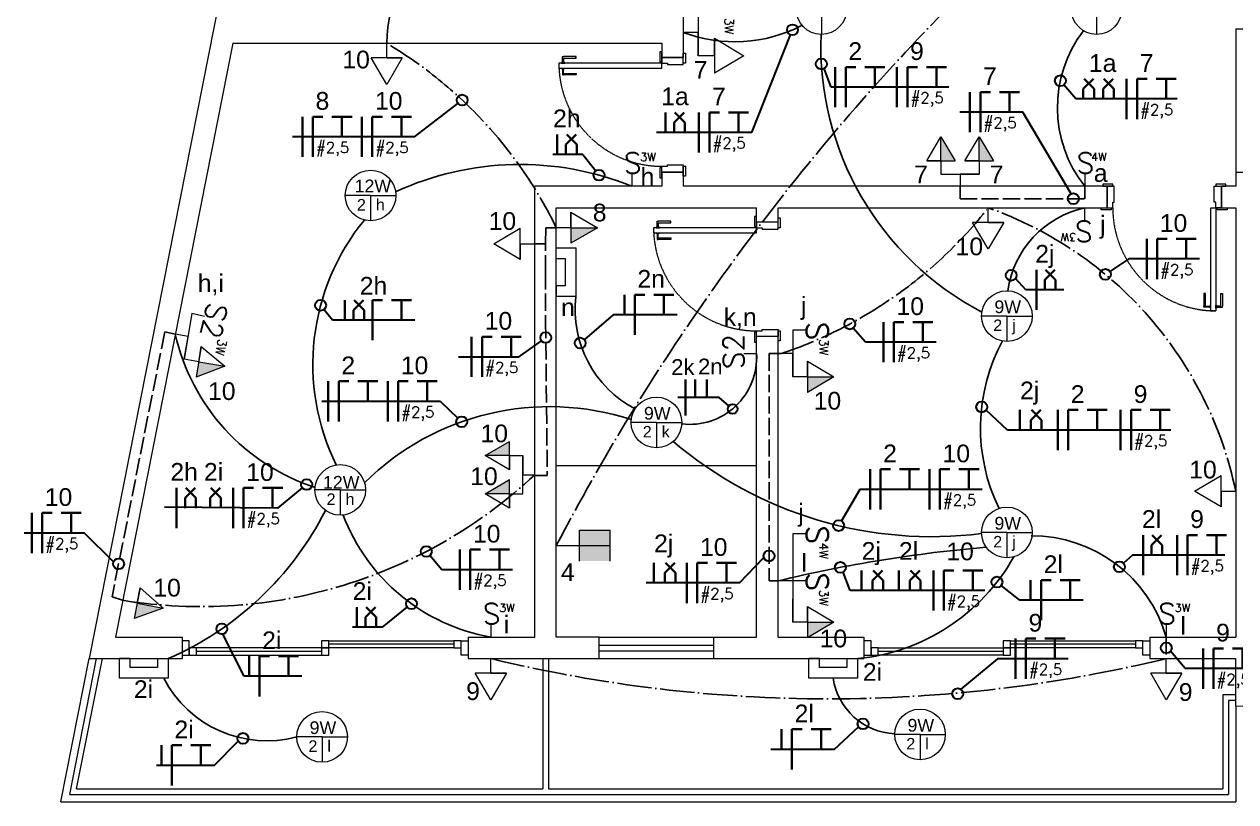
# Model space of a CAD drawing. Header units: millimetres. Extents: x 18652 to 51407, y 18252 to 30404.
# Drawn here: x 33897 to 34744, y 19763 to 20306 of the extents above; entities that cross this region are included whole.
import ezdxf

# ---------------------------------------------------------------- set-up
doc = ezdxf.new("R2010")
doc.units = ezdxf.units.MM
for name, pattern in [('ACAD_ISO02W100', [15, 12, -3]), ('ACAD_ISO04W100', [30, 24, -3, 0, -3]), ('HIDDEN', [0.375, 0.25, -0.125])]:
    doc.linetypes.add(name, pattern=pattern)
for name, color, linetype, lineweight in [('ARQ09252C', 252, 'Continuous', 9), ('EJEL05130C', 130, 'Continuous', 30), ('EJEL0550C', 50, 'Continuous', 35), ('EJEL0580C', 80, 'Continuous', 9), ('EJEL25170C', 170, 'Continuous', 25), ('EJEL25170T', 170, 'ACAD_ISO02W100', 25), ('EJEL25170TP', 1, 'ACAD_ISO04W100', 25), ('EJEL3040C', 40, 'Continuous', 9)]:
    doc.layers.add(name, color=color, linetype=linetype, lineweight=lineweight)
doc.styles.add('ROMANSI', font='RomanS')
doc.styles.add('SR60', font='simplex', dxfattribs={"height": 0.15})
doc.styles.add('SR80', font='SIMPLEX', dxfattribs={"height": 0.1})
doc.styles.get("Standard").update_dxf_attribs({"font": 'arial.ttf'})

# ---------------------------------------------------------------- blocks, each defined once
blk = doc.blocks.new('arandext')
at = {"layer": 'EJEL0580C', "linetype": 'Continuous'}
for p, q in [((0, 10.02), (0, 18.02)), ((0, -10.02), (0, 10.02)), ((0, -10.02), (0, -18.02))]:
    blk.add_line(p, q, dxfattribs=at)
blk.add_lwpolyline([(0, 18.02), (14.46, 18.02), (14.46, -18.02), (0, -18.02)], dxfattribs=at)
at = {"layer": 'EJEL0580C'}
blk.add_lwpolyline([(0, 10.02), (6.46, 10.02), (6.46, -10.02), (0, -10.02)], dxfattribs=at)
blk = doc.blocks.new('tomada m 2')
at = {"layer": 'EJEL0580C'}
h = blk.add_hatch(color=256, dxfattribs=at)
h.dxf.hatch_style = 1
h.paths.add_polyline_path([(11317.04, 26610.91), (11327.01, 26610.91), (11317.04, 26627.81)])
h = blk.add_hatch(color=256, dxfattribs=at)
h.dxf.hatch_style = 1
h.paths.add_polyline_path([(11343.66, 26610.91), (11353.64, 26610.91), (11343.66, 26627.81)])
for p, q in [((11307.06, 26610.91), (11317.04, 26627.81)), ((11317.04, 26627.81), (11327.01, 26610.91)), ((11317.04, 26610.91), (11317.04, 26627.81)), ((11333.69, 26610.91), (11343.66, 26627.81)), ((11343.66, 26627.81), (11353.64, 26610.91)), ((11343.66, 26610.91), (11343.66, 26627.81)), ((11317.04, 26610.91), (11307.06, 26610.91)), ((11307.06, 26610.91), (11327.01, 26610.91)), ((11317.04, 26610.91), (11317.04, 26601.56)), ((11343.66, 26610.91), (11333.69, 26610.91)), ((11333.69, 26610.91), (11353.64, 26610.91)), ((11343.66, 26610.91), (11343.66, 26601.56)), ((11317.04, 26601.56), (11343.66, 26601.56)), ((11343.66, 26601.56), (11330.35, 26601.56)), ((11330.35, 26601.56), (11330.35, 26595.09)), ((11330.35, 26595.09), (11330.35, 26593.14))]:
    blk.add_line(p, q, dxfattribs=at)
blk = doc.blocks.new('A$C30B02EAA')
at = {"layer": 'EJEL0580C'}
h = blk.add_hatch(color=256, dxfattribs=at)
h.dxf.hatch_style = 1
h.paths.add_polyline_path([(0, 0), (0, -16.9), (28.7, 0)])
for p, q in [((0, 0), (0, 16.9)), ((0, 16.9), (0, -16.9)), ((0, 16.9), (28.7, 0)), ((0, 0), (-15.9, 0)), ((28.7, 0), (0, -16.9)), ((0, 0), (28.7, 0))]:
    blk.add_line(p, q, dxfattribs=at)
blk = doc.blocks.new('A$C358D43A7')
at = {"layer": 'EJEL0580C'}
for p, q in [((0, 0), (0, 16.9)), ((0, 16.9), (0, -16.9)), ((0, 16.9), (28.7, 0)), ((0, 0), (-15.9, 0)), ((28.7, 0), (0, -16.9))]:
    blk.add_line(p, q, dxfattribs=at)
blk = doc.blocks.new('A$C0AE3526C')
at = {"layer": 'EJEL0580C'}
h = blk.add_hatch(color=256, dxfattribs=at)
h.dxf.hatch_style = 1
h.paths.add_polyline_path([(47.6, 15.9), (15.9, 15.9), (15.9, -15.9), (47.6, -15.9)])
h = blk.add_hatch(color=256, dxfattribs=at)
h.dxf.hatch_style = 1
h.paths.add_polyline_path([(47.6, -15.9), (47.6, 0), (15.9, 0), (15.9, -15.9)])
for p, q in [((15.9, 15.9), (47.6, 15.9)), ((15.9, -15.9), (15.9, 15.9)), ((15.9, -15.9), (15.9, 15.9)), ((47.6, -15.9), (47.6, 15.9)), ((47.6, -15.9), (47.6, 15.9)), ((-7.9, 0), (47.6, 0)), ((0, 0), (47.6, 0))]:
    blk.add_line(p, q, dxfattribs=at)
blk = doc.blocks.new('A$C04CC0A2E')
at = {"layer": 'EJEL0580C'}
blk.add_line((6.6, 0), (-6.6, 0), dxfattribs=at)
for s, height, style, p in [('S', 21.2, 'SR80', (6.6, 8.3)), ('4W', 8.46, 'SR60', (19.4, -6.5))]:
    blk.add_text(s, height=height, rotation=270, dxfattribs=dict(at, style=style)).set_placement(p)
blk = doc.blocks.new('A$C244824F9')
at = {"layer": 'EJEL0580C'}
blk.add_line((6.6, 0), (-6.6, 0), dxfattribs=at)
for s, height, style, p in [('S', 21.2, 'SR80', (6.7, 8.3)), ('3W', 8.46, 'SR60', (19.3, -8.6))]:
    blk.add_text(s, height=height, rotation=270, dxfattribs=dict(at, style=style)).set_placement(p)
blk = doc.blocks.new('A$C3D7A1D48')
at = {"layer": 'EJEL0580C'}
blk.add_line((6.6, 0), (-6.6, 0), dxfattribs=at)
at = {"layer": 'EJEL0580C', "style": 'SR80'}
blk.add_text('S2', height=21.16, rotation=270, dxfattribs=at).set_placement((6.6, 16.1))
blk = doc.blocks.new('A$C71E37391')
at = {"layer": 'EJEL0550C', "ltscale": 0.015}
for p, q in [((7.02, 14.03), (-7.02, 14.03)), ((0, 0), (0, 14.03))]:
    blk.add_line(p, q, dxfattribs=at)
blk = doc.blocks.new('A$C1116134A')
at = {"layer": 'EJEL0550C', "ltscale": 0.015}
for p, q in [((0, -14.03), (0, 14.03)), ((0, 14.03), (7.02, 14.03))]:
    blk.add_line(p, q, dxfattribs=at)
blk = doc.blocks.new('A$C33D512FD')
at = {"layer": 'EJEL0550C', "ltscale": 0.015}
for p, q in [((-3.76, 7), (3.26, 14.02)), ((3.76, 7), (-3.26, 14.02)), ((-3.76, -0.01), (-3.76, 7)), ((3.76, -0.01), (3.76, 7))]:
    blk.add_line(p, q, dxfattribs=at)
blk = doc.blocks.new('TYFYTFTY')
at = {"layer": 'EJEL0580C'}
for q in [(-208.3, 0), (208.3, 0), (0, -208.3)]:
    blk.add_line((0, 0), q, dxfattribs=at)
blk.add_circle((0, 0), 208.3, dxfattribs=at)

msp = doc.modelspace()

# ---------------------------------------------------------------- linework, layer by layer
at = {"layer": 'ARQ09252C'}
for p, q in [((34037.54, 20342.03), (33942.81, 19862.93)), ((34358.1, 20317.93), (34358.1, 20282.93)), ((34744.33, 20302.93), (34759.33, 20302.93)), ((34744.33, 20302.93), (34744.33, 20202.93)), ((34043.13, 20292.93), (33961.07, 19877.93)), ((34043.13, 20292.93), (34343.1, 20292.93)), ((34343.1, 20292.93), (34343.1, 20282.93)), ((34273.62, 20279.41), (34273.62, 20283.65)), ((34273.62, 20283.65), (34274.42, 20283.65)), ((34274.42, 20279.41), (34273.62, 20279.41)), ((34283.12, 20283.65), (34274.42, 20283.65)), ((34274.42, 20282.52), (34274.42, 20279.41)), ((34274.42, 20282.52), (34283.12, 20282.52)), ((34282.94, 20282.52), (34282.94, 20283.65)), ((34283.12, 20282.52), (34283.12, 20283.65)), ((34343.1, 20282.93), (34358.1, 20282.93)), ((34273.62, 20274.94), (34273.62, 20270.71)), ((34273.62, 20270.71), (34274.42, 20270.71)), ((34274.42, 20271.84), (34274.42, 20274.94)), ((34274.42, 20271.84), (34283.12, 20271.84)), ((34283.12, 20270.71), (34274.42, 20270.71)), ((34282.94, 20271.84), (34282.94, 20270.71)), ((34283.12, 20271.84), (34283.12, 20270.71)), ((34343.1, 20202.93), (34343.1, 20192.93)), ((34343.1, 20202.93), (34358.1, 20202.93)), ((34358.1, 20202.93), (34358.1, 20192.93)), ((34744.33, 20202.93), (34744.33, 20192.93)), ((34744.33, 20202.93), (34759.33, 20202.93)), ((34343.1, 20192.93), (34254.33, 20192.93)), ((34254.33, 19877.93), (34254.33, 20192.93)), ((34654.33, 20192.93), (34358.1, 20192.93)), ((34654.33, 20177.93), (34654.33, 20192.93)), ((34744.33, 20192.93), (34734.33, 20192.93)), ((34734.33, 20177.93), (34734.33, 20192.93)), ((34269.33, 20177.93), (34409.33, 20177.93)), ((34269.33, 19877.93), (34269.33, 20177.93)), ((34409.33, 20167.93), (34409.33, 20177.93)), ((34424.33, 20177.93), (34654.33, 20177.93)), ((34424.33, 20167.93), (34424.33, 20177.93)), ((34734.33, 20177.93), (34744.33, 20177.93)), ((34744.33, 20177.93), (34744.33, 19877.93)), ((34339.84, 20164.41), (34339.84, 20168.65)), ((34339.84, 20168.65), (34340.64, 20168.65)), ((34349.34, 20168.65), (34340.64, 20168.65)), ((34340.64, 20167.52), (34340.64, 20164.41)), ((34340.64, 20167.52), (34349.34, 20167.52)), ((34349.16, 20167.52), (34349.16, 20168.65)), ((34349.34, 20167.52), (34349.34, 20168.65)), ((34424.33, 20167.93), (34409.33, 20167.93)), ((34340.64, 20164.41), (34339.84, 20164.41)), ((34339.84, 20159.94), (34339.84, 20155.71)), ((34340.64, 20156.84), (34340.64, 20159.94)), ((34339.84, 20155.71), (34340.64, 20155.71)), ((34340.64, 20156.84), (34349.34, 20156.84)), ((34349.34, 20155.71), (34340.64, 20155.71)), ((34349.16, 20156.84), (34349.16, 20155.71)), ((34349.34, 20156.84), (34349.34, 20155.71)), ((34723.23, 20117.94), (34722.1, 20117.94)), ((34722.1, 20117.94), (34722.1, 20109.24)), ((34723.23, 20117.76), (34722.1, 20117.76)), ((34723.23, 20109.24), (34723.23, 20117.94)), ((34733.92, 20109.24), (34733.92, 20117.94)), ((34733.92, 20117.94), (34735.05, 20117.94)), ((34733.92, 20117.76), (34735.05, 20117.76)), ((34735.05, 20117.94), (34735.05, 20109.24)), ((34722.1, 20108.44), (34722.1, 20109.24)), ((34726.34, 20108.44), (34722.1, 20108.44)), ((34723.23, 20109.24), (34726.34, 20109.24)), ((34733.92, 20109.24), (34730.81, 20109.24)), ((34730.81, 20109.24), (34730.81, 20108.44)), ((34730.81, 20108.44), (34735.05, 20108.44)), ((34735.05, 20108.44), (34735.05, 20109.24)), ((34409.33, 19877.93), (34409.33, 20087.93)), ((34424.33, 20087.93), (34409.33, 20087.93)), ((34424.33, 19877.93), (34424.33, 20087.93)), ((34269.33, 19997.93), (34409.33, 19997.93)), ((33961.07, 19877.93), (34007.7, 19877.93)), ((34007.7, 19877.93), (34007.7, 19862.93)), ((34105.2, 19870.43), (34017.7, 19870.43)), ((34110.2, 19875.43), (34197.7, 19875.43)), ((34197.7, 19872.93), (34110.2, 19872.93)), ((34197.7, 19870.43), (34110.2, 19870.43)), ((34207.7, 19877.93), (34254.33, 19877.93)), ((34207.7, 19877.93), (34207.7, 19862.93)), ((34299.33, 19877.93), (34269.33, 19877.93)), ((34299.33, 19862.93), (34299.33, 19877.93)), ((34299.33, 19877.93), (34379.33, 19877.93)), ((34299.33, 19872.43), (34379.33, 19872.43)), ((34379.33, 19877.93), (34409.33, 19877.93)), ((34379.33, 19877.93), (34379.33, 19862.93)), ((34424.33, 19877.93), (34484.33, 19877.93)), ((34484.33, 19877.93), (34484.33, 19862.93)), ((34494.33, 19870.43), (34581.83, 19870.43)), ((34586.83, 19875.43), (34674.33, 19875.43)), ((34674.33, 19872.93), (34586.83, 19872.93)), ((34674.33, 19870.43), (34586.83, 19870.43)), ((34684.33, 19877.93), (34744.33, 19877.93)), ((34684.33, 19877.93), (34684.33, 19862.93)), ((33923.04, 19762.93), (33942.81, 19862.93)), ((33929.13, 19767.93), (33947.91, 19862.93)), ((33934, 19771.93), (33951.99, 19862.93)), ((33942.81, 19862.93), (34007.7, 19862.93)), ((34105.2, 19867.93), (34017.7, 19867.93)), ((34017.7, 19865.43), (34105.2, 19865.43)), ((34207.7, 19862.93), (34299.33, 19862.93)), ((34259.83, 19862.93), (34259.83, 19771.93)), ((34263.83, 19862.93), (34263.83, 19771.93)), ((34299.33, 19868.43), (34379.33, 19868.43)), ((34299.33, 19862.93), (34379.33, 19862.93)), ((34379.33, 19862.93), (34484.33, 19862.93)), ((34581.83, 19867.93), (34494.33, 19867.93)), ((34581.83, 19865.43), (34494.33, 19865.43)), ((34684.33, 19862.93), (34744.33, 19862.93)), ((34744.33, 19829.7), (34744.33, 19862.93)), ((34735.33, 19837.7), (34735.33, 19771.93)), ((34744.33, 19837.7), (34735.33, 19837.7)), ((34739.33, 19833.7), (34739.33, 19767.93)), ((34744.33, 19833.7), (34739.33, 19833.7)), ((34799.17, 19829.11), (34744.33, 19829.7)), ((34744.33, 19829.7), (34744.33, 19762.93)), ((33934, 19771.93), (34259.83, 19771.93)), ((34263.83, 19771.93), (34735.33, 19771.93)), ((33923.04, 19762.93), (34429.33, 19762.93)), ((33929.13, 19767.93), (34739.33, 19767.93)), ((34429.33, 19762.93), (34444.33, 19762.93)), ((34444.33, 19762.93), (34744.33, 19762.93))]:
    msp.add_line(p, q, dxfattribs=at)
for points in [[(34341.6, 20286.93), (34341.6, 20279.93), (34343.1, 20279.93), (34343.1, 20286.93)], [(34359.6, 20285.93), (34359.6, 20278.93), (34358.1, 20278.93), (34358.1, 20285.93)], [(34271.1, 20278.93), (34271.1, 20275.43), (34343.1, 20275.43), (34343.1, 20278.93)], [(34341.6, 20205.93), (34341.6, 20198.93), (34343.1, 20198.93), (34343.1, 20205.93)], [(34359.6, 20206.93), (34359.6, 20199.93), (34358.1, 20199.93), (34358.1, 20206.93)], [(34658.33, 20194.43), (34651.33, 20194.43), (34651.33, 20192.93), (34658.33, 20192.93)], [(34737.33, 20194.43), (34730.33, 20194.43), (34730.33, 20192.93), (34737.33, 20192.93)], [(34657.33, 20176.43), (34650.33, 20176.43), (34650.33, 20177.93), (34657.33, 20177.93)], [(34730.33, 20105.93), (34726.83, 20105.93), (34726.83, 20177.93), (34730.33, 20177.93)], [(34738.33, 20176.43), (34731.33, 20176.43), (34731.33, 20177.93), (34738.33, 20177.93)], [(34407.83, 20171.93), (34407.83, 20164.93), (34409.33, 20164.93), (34409.33, 20171.93)], [(34425.83, 20170.93), (34425.83, 20163.93), (34424.33, 20163.93), (34424.33, 20170.93)], [(34337.33, 20163.93), (34337.33, 20160.43), (34409.33, 20160.43), (34409.33, 20163.93)], [(34407.83, 20090.93), (34407.83, 20083.93), (34409.33, 20083.93), (34409.33, 20090.93)], [(34425.83, 20091.93), (34425.83, 20084.93), (34424.33, 20084.93), (34424.33, 20091.93)], [(34012.7, 19875.43), (34007.7, 19875.43), (34007.7, 19865.43), (34012.7, 19865.43)], [(34017.7, 19870.43), (34012.7, 19870.43), (34012.7, 19865.43), (34017.7, 19865.43)], [(34110.2, 19875.43), (34105.2, 19875.43), (34105.2, 19870.43), (34110.2, 19870.43)], [(34110.2, 19870.43), (34105.2, 19870.43), (34105.2, 19865.43), (34110.2, 19865.43)], [(34202.7, 19875.43), (34197.7, 19875.43), (34197.7, 19870.43), (34202.7, 19870.43)], [(34202.7, 19875.43), (34207.7, 19875.43), (34207.7, 19865.43), (34202.7, 19865.43)], [(34489.33, 19875.43), (34484.33, 19875.43), (34484.33, 19865.43), (34489.33, 19865.43)], [(34494.33, 19870.43), (34489.33, 19870.43), (34489.33, 19865.43), (34494.33, 19865.43)], [(34586.83, 19875.43), (34581.83, 19875.43), (34581.83, 19870.43), (34586.83, 19870.43)], [(34586.83, 19870.43), (34581.83, 19870.43), (34581.83, 19865.43), (34586.83, 19865.43)], [(34679.33, 19875.43), (34674.33, 19875.43), (34674.33, 19870.43), (34679.33, 19870.43)], [(34679.33, 19875.43), (34684.33, 19875.43), (34684.33, 19865.43), (34679.33, 19865.43)]]:
    msp.add_lwpolyline(points, close=True, dxfattribs=at)
for points in [[(34272.86, 20279.11), (34272.86, 20278.93), (34275.17, 20278.93), (34275.17, 20279.11, 0.414214), (34274.87, 20279.41), (34273.16, 20279.41, 0.414214)], [(34272.86, 20275.24), (34272.86, 20275.43), (34275.17, 20275.43), (34275.17, 20275.24, -0.414214), (34274.87, 20274.94), (34273.16, 20274.94, -0.414214)], [(34339.09, 20164.11), (34339.09, 20163.93), (34341.4, 20163.93), (34341.4, 20164.11, 0.414214), (34341.1, 20164.41), (34339.39, 20164.41, 0.414214)], [(34339.09, 20160.24), (34339.09, 20160.43), (34341.4, 20160.43), (34341.4, 20160.24, -0.414214), (34341.1, 20159.94), (34339.39, 20159.94, -0.414214)], [(34726.64, 20107.69), (34726.83, 20107.69), (34726.83, 20110), (34726.64, 20110, 0.414214), (34726.34, 20109.7), (34726.34, 20107.99, 0.414214)], [(34730.51, 20107.69), (34730.33, 20107.69), (34730.33, 20110), (34730.51, 20110, -0.414214), (34730.81, 20109.7), (34730.81, 20107.99, -0.414214)]]:
    msp.add_lwpolyline(points, format="xyb", close=True, dxfattribs=at)
for points in [[(34358.1, 20282.93), (34343.1, 20282.93), (34343.1, 20278.93), (34347.1, 20278.93), (34347.1, 20277.93), (34358.1, 20277.93), (34358.1, 20282.93)], [(34358.1, 20202.93), (34343.1, 20202.93), (34343.1, 20206.93), (34347.1, 20206.93), (34347.1, 20207.93), (34358.1, 20207.93), (34358.1, 20202.93)], [(34654.33, 20192.93), (34654.33, 20177.93), (34658.33, 20177.93), (34658.33, 20181.93), (34659.33, 20181.93), (34659.33, 20192.93), (34654.33, 20192.93)], [(34734.33, 20192.93), (34734.33, 20177.93), (34730.33, 20177.93), (34730.33, 20181.93), (34729.33, 20181.93), (34729.33, 20192.93), (34734.33, 20192.93)], [(34424.33, 20167.93), (34409.33, 20167.93), (34409.33, 20163.93), (34413.33, 20163.93), (34413.33, 20162.93), (34424.33, 20162.93), (34424.33, 20167.93)], [(34424.33, 20087.93), (34409.33, 20087.93), (34409.33, 20091.93), (34413.33, 20091.93), (34413.33, 20092.93), (34424.33, 20092.93), (34424.33, 20087.93)]]:
    msp.add_lwpolyline(points, dxfattribs=at)
at = {"layer": 'ARQ09252C', "linetype": 'HIDDEN'}
for centre in [(34343.1, 20278.93), (34730.33, 20177.93), (34409.33, 20163.93)]:
    msp.add_arc(centre, 72, 180, 270, dxfattribs=at)
at = {"layer": 'EJEL05130C'}
for p, q in [((34405.91, 20230.57), (34433.03, 20298.75)), ((34188.33, 20042.68), (34200.44, 20031.04)), ((34481.59, 19981.17), (34468.62, 19959.11))]:
    msp.add_line(p, q, dxfattribs=at)
at = {"layer": 'EJEL05130C', "ltscale": 0.2}
for p, q in [((34461.53, 20262.24), (34456.59, 20275.19)), ((34543.75, 20262.24), (34461.53, 20262.24)), ((34632.62, 20253.97), (34624.21, 20263.83)), ((34703.32, 20253.97), (34632.62, 20253.97)), ((34170.27, 20227.49), (34200.51, 20250.88)), ((34595.35, 20244.73), (34551.33, 20244.73)), ((34629.19, 20187.68), (34595.35, 20244.73)), ((34128.74, 20227.49), (34084.79, 20227.49)), ((34170.27, 20227.49), (34120.84, 20227.49)), ((34405.91, 20230.57), (34339.47, 20230.57)), ((34287.93, 20215.17), (34266.94, 20215.17)), ((34287.93, 20215.17), (34296.9, 20203.71)), ((34669.49, 20142.15), (34656.33, 20133.46)), ((34718.92, 20142.15), (34669.49, 20142.15)), ((34597.6, 20120.58), (34590.34, 20128.48)), ((34624.04, 20120.57), (34597.6, 20120.58)), ((34112.75, 20099.38), (34106.9, 20106.81)), ((34170.31, 20099.38), (34112.75, 20099.38)), ((34309.15, 20103.15), (34288.92, 20085.87)), ((34353.74, 20103.15), (34309.15, 20103.15)), ((34485.42, 20084.03), (34476.97, 20093.86)), ((34242.9, 20073.66), (34258.87, 20085.05)), ((34534.84, 20084.03), (34485.42, 20084.03)), ((34242.9, 20073.66), (34200.9, 20073.66)), ((34146.79, 20042.68), (34105.36, 20042.68)), ((34188.33, 20042.68), (34138.9, 20042.68)), ((34383.14, 20045.4), (34354.34, 20045.4)), ((34389.96, 20039.6), (34383.14, 20045.4)), ((34584.83, 20022.63), (34569.77, 20036.56)), ((34698.89, 20022.63), (34584.83, 20022.63)), ((34074.56, 19968.17), (34091.84, 19982.16)), ((34525.53, 19981.17), (34481.59, 19981.17)), ((34567.07, 19981.17), (34517.64, 19981.17)), ((34074.56, 19968.17), (33995.39, 19968.66)), ((33939.43, 19950.68), (33897.35, 19950.68)), ((33959.81, 19930.59), (33939.43, 19950.68)), ((34189.35, 19925.08), (34180.9, 19934.91)), ((34397.48, 19915.8), (34414.35, 19933.68)), ((34672.19, 19935.27), (34665.83, 19929.61)), ((34736.78, 19935.26), (34672.19, 19935.27)), ((34238.78, 19925.08), (34189.35, 19925.08)), ((34474.82, 19910.48), (34469.88, 19923.43)), ((34397.48, 19915.8), (34332.09, 19915.8)), ((34593.38, 19903.74), (34580.41, 19914.13)), ((34568.93, 19910.48), (34474.82, 19910.48)), ((34147.83, 19884.88), (34165.11, 19898.87)), ((34637.76, 19903.74), (34593.38, 19903.74)), ((34051.15, 19850.61), (34036.12, 19879.98)), ((34147.83, 19884.88), (34126.83, 19884.88)), ((34577.76, 19862.86), (34552.14, 19841.55)), ((34627.19, 19862.86), (34577.76, 19862.86)), ((34708.88, 19855.97), (34698.74, 19868.11)), ((34758.31, 19855.97), (34708.88, 19855.97)), ((34091.42, 19850.61), (34051.15, 19850.61)), ((34463.64, 19799.5), (34480.63, 19815.17)), ((34030.08, 19788.32), (34046.94, 19805.33)), ((34463.64, 19799.5), (34419.27, 19799.5)), ((34030.08, 19788.32), (33989.81, 19788.32))]:
    msp.add_line(p, q, dxfattribs=at)
at = {"layer": 'EJEL05130C', "ltscale": 0.001}
for centre, radius in [((34434.44, 20302.28), 3.8), ((34454.6, 20278.42), 3.8), ((34621.7, 20266.68), 3.8), ((34203.52, 20253.2), 3.8), ((34299.24, 20200.72), 3.8), ((34630.77, 20184.23), 3.8), ((34587.33, 20130.79), 3.8), ((34653.16, 20131.36), 3.8), ((34104.56, 20109.79), 3.8), ((34474.49, 20096.74), 3.8), ((34261.96, 20087.26), 3.8), ((34286.03, 20083.41), 3.8), ((34392.54, 20037.4), 3.39), ((34566.71, 20038.81), 3.8), ((34203.18, 20028.41), 3.8), ((34094.8, 19984.55), 3.8), ((34466.69, 19955.84), 3.8), ((34178.42, 19937.79), 3.8), ((34418.02, 19934.67), 3.8), ((33963.33, 19929.16), 3.8), ((34467.89, 19926.66), 3.8), ((34662.99, 19927.09), 3.8), ((34577.4, 19916.45), 3.8), ((34168.07, 19901.26), 3.8), ((34035.47, 19883.72), 3.8), ((34695.76, 19870.46), 3.8), ((34549.97, 19838.43), 3.8), ((34483.75, 19817.34), 3.8), ((34050.24, 19807.22), 3.8)]:
    msp.add_circle(centre, radius, dxfattribs=at)
at = {"layer": 'EJEL0550C', "ltscale": 0.015}
for p, q in [((34464.36, 20248.21), (34464.36, 20276.28)), ((34507.48, 20248.21), (34507.48, 20276.28)), ((34668.03, 20239.93), (34668.03, 20268)), ((34558.49, 20230.69), (34558.49, 20258.76)), ((34345.59, 20230.57), (34345.59, 20244.6)), ((34369.04, 20216.54), (34369.04, 20244.6)), ((34091.87, 20213.45), (34091.87, 20241.52)), ((34133.41, 20213.45), (34133.41, 20241.52)), ((34269.98, 20215.17), (34269.98, 20229.2)), ((34682.06, 20128.12), (34682.06, 20156.18)), ((34605.04, 20106.55), (34605.04, 20134.61)), ((34316.88, 20103.15), (34316.88, 20117.18)), ((34121.5, 20099.38), (34121.5, 20113.42)), ((34497.98, 20070), (34497.98, 20098.06)), ((34210.1, 20059.77), (34210.1, 20087.83)), ((34109.93, 20028.65), (34109.93, 20056.71)), ((34151.46, 20028.65), (34151.46, 20056.71)), ((34359.69, 20032.88), (34359.69, 20057.92)), ((34366.33, 20045.4), (34366.33, 20057.92)), ((34374.58, 20045.4), (34374.58, 20057.92)), ((34593.39, 20022.63), (34593.39, 20036.66)), ((34619.85, 20008.6), (34619.85, 20036.66)), ((34663.83, 20008.6), (34663.83, 20036.66)), ((34488.67, 19967.14), (34488.67, 19995.2)), ((34530.2, 19967.14), (34530.2, 19995.2)), ((34003.78, 19968.17), (34003.78, 19982.2)), ((34043.4, 19954.14), (34043.4, 19982.2)), ((33902.57, 19936.65), (33902.57, 19964.71)), ((34003.78, 19954.14), (34003.78, 19968.17)), ((34679.63, 19921.24), (34679.63, 19949.3)), ((34703.31, 19921.23), (34703.31, 19949.29)), ((34201.91, 19911.05), (34201.91, 19939.11)), ((34337.55, 19915.8), (34337.55, 19929.83)), ((34360.61, 19901.77), (34360.61, 19929.83)), ((34482.68, 19910.48), (34482.68, 19924.51)), ((34508.76, 19910.48), (34508.76, 19924.51)), ((34532.9, 19896.45), (34532.9, 19924.51)), ((34600.89, 19903.74), (34600.89, 19917.77)), ((34129.88, 19884.88), (34129.88, 19898.91)), ((34590.32, 19848.83), (34590.32, 19876.89)), ((34721.44, 19841.93), (34721.44, 19870)), ((34054.55, 19850.61), (34054.55, 19864.64)), ((34426.78, 19799.5), (34426.78, 19813.53)), ((33993.21, 19788.32), (33993.21, 19802.35))]:
    msp.add_line(p, q, dxfattribs=at)
at = {"layer": 'EJEL0580C'}
for p, q in [((34368.4, 20316.7), (34368.4, 20284.15)), ((34360.48, 20300.43), (34358.1, 20300.43)), ((34368.4, 20300.43), (34360.48, 20300.43)), ((34368.4, 20284.15), (34368.4, 20300.43)), ((34379.83, 20284.15), (34379.83, 20296.34)), ((34379.83, 20296.34), (34379.83, 20271.97)), ((34379.83, 20296.34), (34400.48, 20284.15)), ((34379.83, 20284.15), (34368.4, 20284.15)), ((34400.48, 20284.15), (34379.83, 20271.97)), ((34014.6, 20104.15), (34009.21, 20072.05)), ((34434.62, 20092.39), (34434.62, 20059.84)), ((34444.18, 20092.39), (34434.62, 20092.39)), ((34011.91, 20088.1), (34002.93, 20089.64)), ((34009.21, 20072.05), (34011.91, 20088.1)), ((34426.7, 20076.12), (34424.33, 20076.12)), ((34434.62, 20076.12), (34426.7, 20076.12)), ((34434.62, 20059.84), (34434.62, 20076.12)), ((34434.62, 19950.05), (34434.62, 19888.44)), ((34444.18, 19950.05), (34434.62, 19950.05)), ((34426.7, 19917.22), (34424.33, 19917.22)), ((34434.62, 19917.22), (34426.7, 19917.22)), ((34444.18, 19917.22), (34434.62, 19917.22)), ((34434.62, 19888.44), (34434.62, 19904.72))]:
    msp.add_line(p, q, dxfattribs=at)
at = {"layer": 'EJEL25170C'}
for centre, radius, start, end in [((34250.8, 20291.29), 100.06, 128.25348, 179.06216), ((34393.97, 20396.3), 102.36, 249.48982, 297.41281), ((34664.21, 20291.09), 209.99, 177.80983, 242.37363), ((34708.33, 20247.83), 88.66, 142.62296, 218.26009), ((34243.96, 20000.78), 207.44, 67.86115, 114.78314), ((34653.52, 20110.21), 69.32, 102.33336, 171.87803), ((34258.09, 20068.57), 158.97, 140.65798, 206.24407), ((34360.45, 20106.65), 77.96, 173.21994, 242.48999), ((34146.49, 20122.43), 147.26, 192.86669, 251.8712), ((34693.61, 20024.04), 127.76, 151.56947, 206.06396), ((34362.59, 20073.39), 46.81, 263.13999, 3.34574), ((34264.7, 19854.88), 184.11, 71.95239, 134.66786), ((34531.8, 20226.73), 278.6, 229.55967, 277.18383), ((33908.81, 20067.82), 223.46, 293.52379, 333.01574), ((34247.18, 20011.72), 135.87, 200.92446, 259.96864), ((34601.37, 19850.52), 98.29, 16.19378, 90), ((34652.24, 18970.37), 973.9, 94.84854, 103.53368), ((34466.34, 20003.19), 140.92, 275.53913, 330.60954), ((34066.85, 19886.6), 81.1, 207.44345, 285.03967), ((34507.99, 19855.98), 45.62, 188.51444, 267.3501)]:
    msp.add_arc(centre, radius, start, end, dxfattribs=at)
at = {"layer": 'EJEL25170T'}
for p, q in [((34551.56, 20192.93), (34551.56, 20184.23)), ((34638.92, 20184.23), (34638.72, 20192.93)), ((34551.56, 20184.23), (34638.92, 20184.23)), ((34261.83, 20152.66), (34262, 20164.02)), ((34262, 20164.02), (34269.33, 20163.9)), ((34261.83, 20152.66), (34254.33, 20152.66)), ((34261.83, 20132.93), (34261.83, 20152.66)), ((34261.83, 20132.93), (34261.83, 20098.86)), ((34261.83, 20098.86), (34263.04, 19990.89)), ((33995.59, 20091.16), (33958.77, 19906.22)), ((34002.93, 20089.64), (33995.59, 20091.16)), ((34426.7, 20076.12), (34418.02, 20076.12)), ((34418.02, 20076.12), (34418.02, 19917.22)), ((34263.04, 19990.89), (34254.33, 19990.89)), ((34418.02, 19917.22), (34424.33, 19917.22)), ((33958.77, 19906.22), (33966.16, 19903.66)), ((34695.76, 19877.93), (34695.76, 19862.93))]:
    msp.add_line(p, q, dxfattribs=at)
at = {"layer": 'EJEL25170TP'}
for centre, radius, start, end in [((35673.88, 19205.93), 1585.71, 122.19892, 152.34435), ((33993.81, 20029.58), 306.56, 26.01011, 59.20829), ((34328.62, 20369.03), 308.9, 288.51306, 321.78148), ((34481.5, 19924.87), 268.52, 11.82274, 70.46027), ((34020.75, 20241.33), 342.05, 260.81677, 313.06941), ((34459.63, 20841.03), 1006.2, 256.42781, 283.57219)]:
    msp.add_arc(centre, radius, start, end, dxfattribs=at)

# ---------------------------------------------------------------- block references
at = {"layer": 'EJEL05130C'}
msp.add_blockref('tomada m 2', (23221.21, -6400.21), dxfattribs=at)
at = {"layer": 'EJEL05130C', "rotation": 89.99999999999999}
msp.add_blockref('tomada m 2', (60847.47, 8661.1), dxfattribs=at)
at = {"layer": 'EJEL0550C'}
for name, p in [('A$C1116134A', (34471.65, 20262.24)), ('A$C71E37391', (34491.98, 20262.24)), ('A$C1116134A', (34514.77, 20262.24)), ('A$C71E37391', (34535.1, 20262.24)), ('A$C33D512FD', (34641.51, 20253.98)), ('A$C33D512FD', (34655.37, 20253.98)), ('A$C1116134A', (34675.32, 20253.97)), ('A$C71E37391', (34695.65, 20253.97)), ('A$C1116134A', (34565.78, 20244.73)), ('A$C71E37391', (34586.11, 20244.73)), ('A$C33D512FD', (34355.43, 20230.58)), ('A$C1116134A', (34376.33, 20230.57)), ('A$C71E37391', (34396.66, 20230.57)), ('A$C1116134A', (34099.16, 20227.49)), ('A$C71E37391', (34119.49, 20227.49)), ('A$C1116134A', (34140.7, 20227.49)), ('A$C71E37391', (34161.03, 20227.49)), ('A$C33D512FD', (34279.83, 20215.18)), ('A$C1116134A', (34689.35, 20142.15)), ('A$C71E37391', (34709.68, 20142.15)), ('A$C33D512FD', (34614.6, 20120.59)), ('A$C1116134A', (34324.17, 20103.15)), ('A$C71E37391', (34344.5, 20103.15)), ('A$C33D512FD', (34131.35, 20099.4)), ('A$C1116134A', (34140.73, 20099.38)), ('A$C71E37391', (34161.07, 20099.38)), ('A$C1116134A', (34505.27, 20084.03)), ('A$C71E37391', (34525.6, 20084.03)), ('A$C1116134A', (34217.39, 20073.8)), ('A$C71E37391', (34237.72, 20073.8)), ('A$C1116134A', (34117.22, 20042.68)), ('A$C71E37391', (34137.55, 20042.68)), ('A$C1116134A', (34158.75, 20042.68)), ('A$C71E37391', (34179.08, 20042.68)), ('A$C33D512FD', (34604.8, 20022.64)), ('A$C1116134A', (34627.14, 20022.63)), ('A$C71E37391', (34647.47, 20022.63)), ('A$C1116134A', (34671.12, 20022.63)), ('A$C71E37391', (34691.45, 20022.63)), ('A$C1116134A', (34495.96, 19981.17)), ('A$C71E37391', (34516.29, 19981.17)), ('A$C1116134A', (34537.49, 19981.17)), ('A$C71E37391', (34557.82, 19981.17)), ('A$C33D512FD', (34013.62, 19968.18)), ('A$C33D512FD', (34031.03, 19968.18)), ('A$C1116134A', (34050.69, 19968.17)), ('A$C71E37391', (34071.02, 19968.17)), ('A$C1116134A', (33909.86, 19950.68)), ('A$C71E37391', (33930.19, 19950.68)), ('A$C33D512FD', (34689.19, 19935.28)), ('A$C1116134A', (34710.6, 19935.26)), ('A$C71E37391', (34730.93, 19935.26)), ('A$C1116134A', (34209.2, 19925.08)), ('A$C71E37391', (34229.53, 19925.08)), ('A$C33D512FD', (34348.96, 19915.81)), ('A$C1116134A', (34367.9, 19915.8)), ('A$C71E37391', (34388.23, 19915.8)), ('A$C33D512FD', (34494.09, 19910.49)), ('A$C33D512FD', (34520.17, 19910.49)), ('A$C1116134A', (34540.19, 19910.48)), ('A$C71E37391', (34560.52, 19910.48)), ('A$C1116134A', (34608.18, 19903.74)), ('A$C71E37391', (34628.51, 19903.74)), ('A$C33D512FD', (34139.72, 19884.89)), ('A$C1116134A', (34597.61, 19862.86)), ('A$C71E37391', (34617.94, 19862.86)), ('A$C1116134A', (34728.73, 19855.97)), ('A$C71E37391', (34749.06, 19855.97)), ('A$C1116134A', (34061.84, 19850.61)), ('A$C71E37391', (34082.17, 19850.61)), ('A$C1116134A', (34434.07, 19799.5)), ('A$C71E37391', (34454.4, 19799.5)), ('A$C1116134A', (34000.5, 19788.32)), ('A$C71E37391', (34020.83, 19788.32))]:
    msp.add_blockref(name, p, dxfattribs=at)
at = {"layer": 'EJEL0580C'}
for name, p, xscale, yscale, zscale, rotation in [('A$C358D43A7', (34150.75, 20282.68), 0.645886, 0.645886, 0.645886, 270), ('A$C244824F9', (34322.13, 20197.44), 0.67988, 0.67988, 0.67988, 90), ('A$C04CC0A2E', (34638.72, 20197.44), 0.67988, 0.67988, 0.67988, 90), ('A$C358D43A7', (34571.31, 20167.68), 0.645886, 0.645886, 0.645886, 270), ('A$C244824F9', (34638.72, 20173.42), 0.67988, 0.67988, 0.67988, 270), ('A$C358D43A7', (34244.08, 20152.66), 0.645886, 0.645886, 0.645886, 180), ('A$C3D7A1D48', (34018.99, 20103.09), 0.67988, 0.67988, 0.67988, 346.4606233918736), ('A$C30B02EAA', (34019.32, 20070.35), 0.645886, 0.645886, 0.645886, 350.4637041165122), ('A$C3D7A1D48', (34404.82, 20076.16), 0.67988, 0.67988, 0.67988, 179.9999999999759), ('A$C358D43A7', (34734.08, 19979.89), 0.645886, 0.645886, 0.645886, 180), ('A$C30B02EAA', (33976.22, 19901.67), 0.645886, 0.645886, 0.645886, 348.8156807435813), ('A$C244824F9', (34223.51, 19882.44), 0.67988, 0.67988, 0.67988, 90), ('A$C244824F9', (34695.76, 19882.44), 0.67988, 0.67988, 0.67988, 90), ('arandext', (33980.93, 19862.93), 0.9475441421562776, 0.9475441421562776, 0.9475441421562776, 270), ('A$C358D43A7', (34223.51, 19852.68), 0.645886, 0.645886, 0.645886, 270), ('arandext', (34462.87, 19862.93), 0.9475441421562776, 0.9475441421562776, 0.9475441421562776, 270), ('A$C358D43A7', (34695.76, 19852.68), 0.645886, 0.645886, 0.645886, 270)]:
    msp.add_blockref(name, p, dxfattribs=dict(at, xscale=xscale, yscale=yscale, zscale=zscale, rotation=rotation))
for name, p, xscale, yscale, zscale in [('A$C30B02EAA', (34279.58, 20164.02), 0.645886, 0.645886, 0.645886), ('arandext', (34269.33, 20132.93), 0.9475441421562776, 0.9475441421562776, 0.9475441421562776), ('A$C30B02EAA', (34444.87, 20059.84), 0.645886, 0.645886, 0.645886), ('A$C0AE3526C', (34274.71, 19941.95), 0.67988, 0.67988, 0.67988), ('A$C30B02EAA', (34444.87, 19888.44), 0.645886, 0.645886, 0.645886)]:
    msp.add_blockref(name, p, dxfattribs=dict(at, xscale=xscale, yscale=yscale, zscale=zscale))
at = {"layer": 'EJEL3040C', "xscale": 0.08498500000000002, "yscale": 0.08498500000000002, "zscale": 0.08498500000000002}
for p in [(34454.66, 20316.81), (34647.02, 20316.81), (34139.49, 20186.51), (34584.33, 20102.3), (34339.33, 20027.93), (34118.3, 19980.79), (34584.33, 19951.07), (34523.58, 19809.94), (34105.59, 19808.28)]:
    msp.add_blockref('TYFYTFTY', p, dxfattribs=at)

# ---------------------------------------------------------------- texts
at = {"layer": 'EJEL05130C', "attachment_point": 1}
for s, width, gutter_width, insert, char_height in [('2', 64.9923, 61.92, (34473.49, 20293.57), 12.38), ('9', 64.9923, 61.92, (34516.62, 20293.57), 12.38), ('10', 64.9923, 61.92, (34119.74, 20287.71), 12.384), ('1a', 64.9923, 61.92, (34641.68, 20285.26), 12.384), ('7', 64.9923, 61.92, (34677.17, 20285.29), 12.38), ('7', 64.9923, 61.92, (34365.42, 20280.49), 12.38), ('7', 64.9923, 61.92, (34567.62, 20276.05), 12.38), ('1a', 64.9923, 61.92, (34342.67, 20262), 12.384), ('7', 64.9923, 61.92, (34378.18, 20261.9), 12.38), ('8', 64.9923, 61.92, (34101.01, 20258.81), 12.38), ('10', 64.9923, 61.92, (34142.54, 20258.81), 12.384), ('2h', 64.9923, 61.92, (34267.06, 20246.6), 12.384), ('h', 64.9923, 61.92, (34328.23, 20205.84), 12.38), ('7', 64.9923, 61.92, (34519.46, 20207.43), 12.38), ('7', 64.9923, 61.92, (34572.28, 20207.43), 12.38), ('a', 64.9923, 61.92, (34645.1, 20208.41), 12.38), ('12W', 46.6159, 44.41, (34128.34, 20197.65), 8.882), ('2', 42.2223, 40.23, (34129.94, 20184.07), 8.05), ('h', 42.2223, 40.23, (34143.18, 20184.11), 8.05), ('10', 64.9923, 61.92, (34222, 20174.88), 12.384), ('8', 64.9923, 61.92, (34294.81, 20180.79), 12.38), ('j', 64.9923, 61.92, (34649.42, 20172.44), 12.38), ('10', 64.9923, 61.92, (34691.19, 20173.48), 12.384), ('10', 64.9923, 61.92, (34548.47, 20157.13), 12.384), ('2j', 64.9923, 61.92, (34604.14, 20151.97), 12.384), ('2n', 64.9923, 61.92, (34326.01, 20134.47), 12.384), ('h,i', 64.9923, 61.92, (34018.66, 20131.39), 12.384), ('2h', 64.9923, 61.92, (34131.89, 20129.65), 12.384), ('j', 64.9923, 61.92, (34440.36, 20115.71), 12.38), ('n', 64.9923, 61.92, (34272.65, 20114.6), 12.38), ('k,n', 64.9923, 61.92, (34386.32, 20107.81), 12.384), ('10', 64.9923, 61.92, (34507.12, 20115.36), 12.384), ('9W', 46.6159, 44.41, (34575.6, 20113.15), 8.882), ('10', 64.9923, 61.92, (34219.24, 20105.12), 12.384), ('2', 42.2223, 40.23, (34574.77, 20099.86), 8.05), ('j', 42.2223, 40.23, (34588.02, 20099.9), 8.05), ('2', 64.9923, 61.92, (34119.07, 20074.01), 12.38), ('10', 64.9923, 61.92, (34160.6, 20074.01), 12.384), ('2k', 57.9933, 55.25, (34349.63, 20072.16), 11.05), ('2n', 57.9933, 55.25, (34368.39, 20072.54), 11.05), ('2j', 64.9923, 61.92, (34593.49, 20056.5), 12.384), ('10', 64.9923, 61.92, (34025.86, 20056.03), 12.384), ('10', 64.9923, 61.92, (34449.23, 20049.31), 12.384), ('2', 64.9923, 61.92, (34628.99, 20053.95), 12.38), ('9', 64.9923, 61.92, (34672.97, 20053.95), 12.38), ('9W', 46.6159, 44.41, (34330.6, 20038.78), 8.882), ('10', 64.9923, 61.92, (34216.32, 20026.48), 12.384), ('2', 42.2223, 40.23, (34329.77, 20025.48), 8.05), ('k', 42.2223, 40.23, (34343.02, 20025.53), 8.05), ('2', 64.9923, 61.92, (34497.81, 20012.5), 12.38), ('10', 64.9923, 61.92, (34539.34, 20012.5), 12.384), ('2h', 64.9923, 61.92, (33999.49, 19999.6), 12.384), ('2i', 64.9923, 61.92, (34022.98, 19999.6), 12.384), ('10', 64.9923, 61.92, (34052.53, 19999.49), 12.384), ('10', 64.9923, 61.92, (34711.77, 20001.19), 12.384), ('12W', 46.6159, 44.41, (34106.21, 19990.57), 8.882), ('10', 64.9923, 61.92, (34209.13, 19996.56), 12.384), ('10', 64.9923, 61.92, (33911.71, 19982.01), 12.384), ('2', 42.2223, 40.23, (34108.74, 19978.34), 8.05), ('h', 42.2223, 40.23, (34121.98, 19978.39), 8.05), ('j', 64.9923, 61.92, (34438.52, 19971.19), 12.38), ('2l', 64.9923, 61.92, (34678.73, 19966.66), 12.384), ('9', 64.9923, 61.92, (34712.45, 19966.59), 12.38), ('10', 64.9923, 61.92, (34211.05, 19956.4), 12.384), ('9W', 46.6159, 44.41, (34575.6, 19961.93), 8.882), ('2j', 64.9923, 61.92, (34337.65, 19949.68), 12.384), ('10', 64.9923, 61.92, (34369.75, 19947.12), 12.384), ('2', 42.2223, 40.23, (34574.77, 19948.63), 8.05), ('j', 42.2223, 40.23, (34588.01, 19948.67), 8.05), ('2j', 64.9923, 61.92, (34482.78, 19944.36), 12.384), ('2l', 64.9923, 61.92, (34508.86, 19944.36), 12.384), ('10', 64.9923, 61.92, (34541.99, 19944.02), 12.384), ('4', 64.9923, 61.92, (34272.52, 19929.51), 12.38), ('l', 64.9923, 61.92, (34440.72, 19936.05), 12.38), ('2l', 64.9923, 61.92, (34610.03, 19935.07), 12.384), ('10', 64.9923, 61.92, (33987.6, 19918.7), 12.384), ('2i', 64.9923, 61.92, (34126.96, 19916.31), 12.384), ('i', 64.9923, 61.92, (34232.61, 19892.95), 12.38), ('9', 64.9923, 61.92, (34599.46, 19894.19), 12.38), ('l', 64.9923, 61.92, (34705.58, 19892.01), 12.38), ('9', 64.9923, 61.92, (34730.58, 19887.29), 12.38), ('2i', 64.9923, 61.92, (34063.69, 19881.93), 12.384), ('10', 64.9923, 61.92, (34453.41, 19883.19), 12.384), ('2i', 64.9923, 61.92, (34483.65, 19859.82), 12.384), ('2i', 64.9923, 61.92, (33974.02, 19847.75), 12.384), ('9', 64.9923, 61.92, (34206.29, 19846.39), 12.38), ('9', 64.9923, 61.92, (34704.49, 19845.77), 12.38), ('2l', 64.9923, 61.92, (34435.91, 19830.82), 12.384), ('2i', 64.9923, 61.92, (34002.35, 19819.64), 12.384), ('9W', 46.6159, 44.41, (34096.87, 19819.13), 8.882), ('9W', 46.6159, 44.41, (34514.85, 19820.79), 8.882), ('2', 42.2223, 40.23, (34096.04, 19805.83), 8.05), ('l', 42.2223, 40.23, (34109.28, 19805.88), 8.05), ('2', 42.2223, 40.23, (34514.02, 19807.49), 8.05), ('l', 42.2223, 40.23, (34527.26, 19807.54), 8.05)]:
    msp.add_mtext_dynamic_manual_height_columns(s, width=width, gutter_width=gutter_width, heights=[0], dxfattribs=dict(at, insert=insert, char_height=char_height))
at = {"layer": 'EJEL0580C'}
for s, height, rotation, style, p in [('3W', 6.094, 270, 'SR60', (34387.08, 20310.5)), ('S', 15.24, 270, 'SR80', (34444.19, 20098.36)), ('3W', 6.094, 260.4637, 'SR60', (34032.99, 20086.51)), ('3W', 6.094, 270, 'SR60', (34453.3, 20086.19)), ('S', 15.24, 270, 'SR80', (34444.19, 19956.02)), ('4W', 6.094, 270, 'SR60', (34453.3, 19943.84)), ('S', 15.24, 270, 'SR80', (34444.19, 19923.19)), ('3W', 6.094, 270, 'SR60', (34453.3, 19911.02))]:
    msp.add_text(s, height=height, rotation=rotation, dxfattribs=dict(at, style=style)).set_placement(p)
at = {"layer": 'EJEL3040C', "style": 'ROMANSI'}
for p in [(34516.93, 20250.97), (34677.48, 20242.69), (34567.93, 20233.45), (34378.49, 20219.29), (34101.32, 20216.21), (34142.85, 20216.21), (34691.5, 20130.87), (34507.42, 20072.75), (34219.55, 20062.52), (34160.91, 20031.4), (34673.27, 20011.35), (34539.65, 19969.89), (34052.84, 19956.89), (33912.01, 19939.4), (34712.76, 19923.98), (34211.36, 19913.8), (34370.06, 19904.52), (34542.34, 19899.2), (34599.77, 19851.58), (34730.89, 19844.69)]:
    msp.add_text('#2,5', height=7.629, dxfattribs=at).set_placement(p)

doc.saveas('drawing.dxf')
